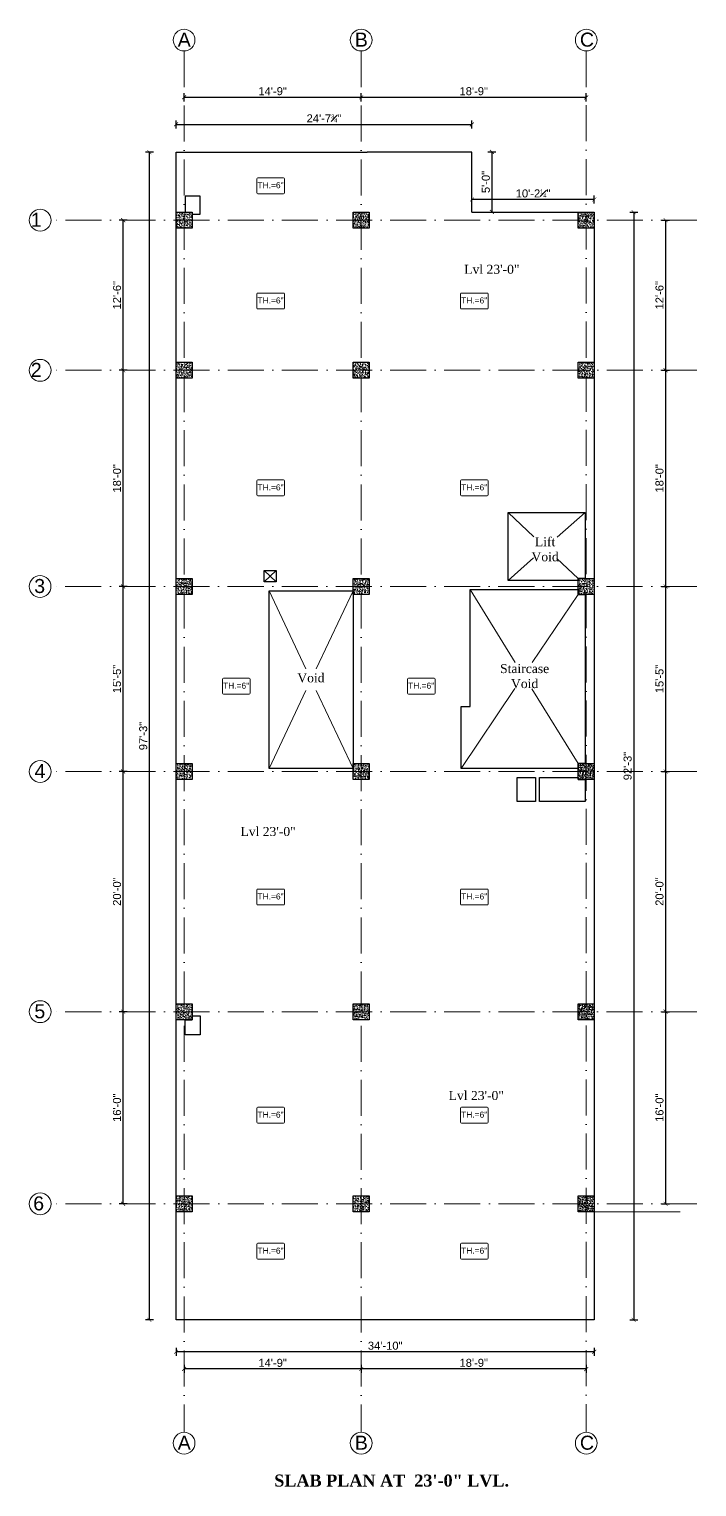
# Model space of a CAD drawing. Header units: inches. Extents: x 10755 to 33653, y -10992 to 10708.
# Drawn here: x 13673 to 14340, y 3463 to 4920 of the extents above; entities that cross this region are included whole.
import ezdxf

# ---------------------------------------------------------------- set-up
doc = ezdxf.new("R2010")
doc.units = ezdxf.units.IN
doc.header["$MEASUREMENT"] = 0
doc.linetypes.add('ACAD_ISO03W100', pattern=[30, 12, -18])
doc.linetypes.add('ACAD_ISO10W100', pattern=[18, 12, -3, 0, -3])
for name, color, linetype, lineweight in [('centerline', 9, 'ACAD_ISO10W100', 5), ('col', 1, 'Continuous', 30), ('dimension center - 8', 134, 'Continuous', 13), ('dimension element- 8', 5, 'Continuous', 13), ('Dimention', 4, 'Continuous', 15), ('DIMINSION', 5, 'Continuous', 15), ('hatch- rcc', 252, 'Continuous', 5), ('hidden', 52, 'ACAD_ISO03W100', 13), ('rcc slab', 14, 'Continuous', 30), ('Text', 150, 'Continuous', 18), ('text-1-8', 6, 'Continuous', 13), ('wall', 1, 'Continuous', 35)]:
    doc.layers.add(name, color=color, linetype=linetype, lineweight=lineweight)
doc.layers.add('T-TEXT', color=230, linetype='Continuous')
doc.layers.get('DIMINSION').off()
doc.styles.get("Standard").update_dxf_attribs({"font": 'arial.ttf'})
doc.styles.add('suren', font='times.ttf', dxfattribs={"height": 4})
doc.styles.add('Times New Roman', font='times.ttf')
doc.styles.add('titles', font='verdana.ttf')
doc.dimstyles.new('S8', dxfattribs={"dimscale": 8, "dimtxt": 1, "dimasz": 0.5, "dimexe": 0.5, "dimexo": 0.5, "dimgap": 0.25, "dimtad": 1, "dimzin": 3, "dimdsep": 46, "dimlunit": 4, "dimtxsty": 'Standard', "dimblk": 'ARCHTICK', "dimcen": 0, "dimclrd": 256, "dimclre": 256, "dimclrt": 6, "dimadec": 0, "dimazin": 0, "dimtfac": 0.5, "dimtix": 1, "dimtmove": 1, "dimatfit": 3, "dimfxl": 0.5, "dimfxlon": 1, "dimfrac": 1, "dimtolj": 1, "dimtzin": 0, "dimarcsym": 1})

# ---------------------------------------------------------------- blocks, each defined once
blk = doc.blocks.new('ETERWEWE')
at = {"layer": 'hatch- rcc', "linetype": 'Continuous', "ltscale": 30}
h = blk.add_hatch(dxfattribs=at)
h.set_pattern_fill('AR-CONC', color=256, scale=0.5, style=0)
h.set_pattern_definition([(50, (0, 0), (3.586300913, -0.313760675), [0.375, -4.125]), (355, (0, 0), (-0.69375667, 3.76096067), [0.3, -3.3]), (100.4514445, (0.299, -0.026), (2.89254423, 3.447199955), [0.31870096, -3.50571056]), (46.1842, (0, 1), (5.33620665, -0.8275964), [0.5625, -6.1875]), (96.6356355, (0.4447, 0.931), (4.67330973, 4.870593), [0.47805171, -5.2585688]), (351.184164, (0, 1), (4.67330973, 4.870593), [0.45, -4.95]), (21, (0.5, 0.75), (2.98453526, -2.013094453), [0.375, -4.125]), (326, (0.5, 0.75), (1.21657666, 3.625750225), [0.3, -3.3]), (71.4514447, (0.7487, 0.5822), (4.20111188, 1.612655764), [0.31870095, -3.50571056]), (37.5, (0, 0), (0.060799277, 1.664469269), [0, -3.26, 0, -3.35, 0, -3.3125]), (7.5, (0, 0), (1.315347687, 1.97205856), [0, -1.91, 0, -3.185, 0, -1.2625]), (327.5, (-1.115, 0), (2.669112181, -0.112774359), [0, -1.25, 0, -3.9, 0, -5.175]), (317.5, (-1.615, 0), (2.915930847, 0.50052491), [0, -1.625, 0, -2.59, 0, -3.675])])
h.paths.add_polyline_path([(159423.2, -3794.6), (159439.2, -3794.6), (159439.2, -3778.6), (159423.2, -3778.6)])
at = {"layer": 'col', "linetype": 'Continuous', "ltscale": 30}
blk.add_lwpolyline([(159423.2, -3794.6), (159423.2, -3778.6), (159439.2, -3778.6), (159439.2, -3794.6), (159423.2, -3794.6)], dxfattribs=at)
blk = doc.blocks.new('wewerrr')
at = {"layer": 'DIMINSION', "linetype": 'Continuous'}
for p in [(16886.6, 33.2), (16886.6, 33.2), (17063.6, 33.2), (17063.6, 33.2), (17288.6, 33.2), (17288.6, 33.2), (16886.6, -116.8), (16886.6, -116.8), (17063.6, -116.8), (17063.6, -116.8), (17288.6, -116.8), (17288.6, -116.8), (16886.6, -332.8), (16886.6, -332.8), (17063.6, -332.8), (17063.6, -332.8), (17288.6, -332.8), (17288.6, -332.8), (16886.6, -517.8), (16886.6, -517.8), (17063.6, -517.8), (17063.6, -517.8), (17288.5, -517.8), (17288.5, -517.8), (16886.6, -757.8), (16886.6, -757.8), (17063.6, -757.8), (17063.6, -757.8), (17288.6, -757.8), (17288.6, -757.8), (16886.6, -949.8), (16886.6, -949.8), (17063.6, -949.8), (17063.6, -949.8), (17288.6, -949.8), (17288.6, -949.8)]:
    blk.add_blockref('ETERWEWE', p, dxfattribs=at)
blk = doc.blocks.new('_ArchTick')
at = {"color": 0, "const_width": 0.15}
blk.add_lwpolyline([(-0.5, -0.5), (0.5, 0.5)], dxfattribs=at)
blk = doc.blocks.new('*D1454')
at = {"layer": 'Defpoints', "color": 0, "transparency": 16777216}
for p in [(14115.2, 4825.1), (13819.5, 4797.3), (14115.2, 4797.3)]:
    blk.add_point(p, dxfattribs=at)
at = {"layer": 'dimension element- 8', "lineweight": -2, "transparency": 16777216}
for p, q in [((13819.5, 4821.1), (13819.5, 4829.1)), ((13819.5, 4825.1), (14115.2, 4825.1)), ((14115.2, 4821.1), (14115.2, 4829.1))]:
    blk.add_line(p, q, dxfattribs=at)
at = {"layer": 'dimension element- 8', "lineweight": -2, "transparency": 16777216, "xscale": 4, "yscale": 4, "zscale": 4, "rotation": 180}
blk.add_blockref('_ArchTick', (13819.5, 4825.1), dxfattribs=at)
at = {"layer": 'dimension element- 8', "lineweight": -2, "transparency": 16777216, "xscale": 4, "yscale": 4, "zscale": 4}
blk.add_blockref('_ArchTick', (14115.2, 4825.1), dxfattribs=at)
at = {"layer": 'dimension element- 8', "color": 6, "transparency": 16777216, "insert": (13967.3, 4831.1), "char_height": 8, "attachment_point": 5}
blk.add_mtext('\\A1;24\'-7{\\H0.500000x;\\S3#4;}"', dxfattribs=at)
blk = doc.blocks.new('*D1455')
at = {"layer": 'Defpoints', "color": 0, "transparency": 16777216}
for p in [(14237.5, 4737.3), (14237.5, 3630.3), (14276.9, 3630.3)]:
    blk.add_point(p, dxfattribs=at)
at = {"layer": 'dimension element- 8', "lineweight": -2, "transparency": 16777216}
for p, q in [((14272.9, 4737.3), (14280.9, 4737.3)), ((14276.9, 4737.3), (14276.9, 3630.3)), ((14272.9, 3630.3), (14280.9, 3630.3))]:
    blk.add_line(p, q, dxfattribs=at)
at = {"layer": 'dimension element- 8', "lineweight": -2, "transparency": 16777216, "xscale": 4, "yscale": 4, "zscale": 4}
for p, rotation in [((14276.9, 4737.3), 90), ((14276.9, 3630.3), 270)]:
    blk.add_blockref('_ArchTick', p, dxfattribs=dict(at, rotation=rotation))
at = {"layer": 'dimension element- 8', "color": 6, "transparency": 16777216, "insert": (14270.8, 4183.8), "char_height": 8, "attachment_point": 5, "rotation": 90}
blk.add_mtext('\\A1;92\'-3"', dxfattribs=at)
blk = doc.blocks.new('*D1456')
at = {"layer": 'Defpoints', "color": 0, "transparency": 16777216}
for p in [(14237.5, 3642.3), (13819.5, 3630.3), (13819.5, 3598.4)]:
    blk.add_point(p, dxfattribs=at)
at = {"layer": 'dimension element- 8', "lineweight": -2, "transparency": 16777216}
for p, q in [((13819.5, 3602.4), (13819.5, 3594.4)), ((14237.5, 3602.4), (14237.5, 3594.4)), ((14237.5, 3598.4), (13819.5, 3598.4))]:
    blk.add_line(p, q, dxfattribs=at)
at = {"layer": 'dimension element- 8', "lineweight": -2, "transparency": 16777216, "xscale": 4, "yscale": 4, "zscale": 4, "rotation": 180}
blk.add_blockref('_ArchTick', (13819.5, 3598.4), dxfattribs=at)
at = {"layer": 'dimension element- 8', "lineweight": -2, "transparency": 16777216, "xscale": 4, "yscale": 4, "zscale": 4}
blk.add_blockref('_ArchTick', (14237.5, 3598.4), dxfattribs=at)
at = {"layer": 'dimension element- 8', "color": 6, "transparency": 16777216, "insert": (14028.5, 3604.4), "char_height": 8, "attachment_point": 5}
blk.add_mtext('\\A1;34\'-10"', dxfattribs=at)
blk = doc.blocks.new('*D1457')
at = {"layer": 'Defpoints', "color": 0, "transparency": 16777216}
for p in [(13792.8, 4797.3), (13819.5, 4797.3), (13819.5, 3630.3)]:
    blk.add_point(p, dxfattribs=at)
at = {"layer": 'dimension element- 8', "lineweight": -2, "transparency": 16777216}
for p, q in [((13796.8, 4797.3), (13788.8, 4797.3)), ((13792.8, 3630.3), (13792.8, 4797.3)), ((13796.8, 3630.3), (13788.8, 3630.3))]:
    blk.add_line(p, q, dxfattribs=at)
at = {"layer": 'dimension element- 8', "lineweight": -2, "transparency": 16777216, "xscale": 4, "yscale": 4, "zscale": 4}
for p, rotation in [((13792.8, 4797.3), 90), ((13792.8, 3630.3), 270)]:
    blk.add_blockref('_ArchTick', p, dxfattribs=dict(at, rotation=rotation))
at = {"layer": 'dimension element- 8', "color": 6, "transparency": 16777216, "insert": (13786.7, 4213.8), "char_height": 8, "attachment_point": 5, "rotation": 90}
blk.add_mtext('\\A1;97\'-3"', dxfattribs=at)
blk = doc.blocks.new('*D1725')
at = {"layer": 'Defpoints', "color": 0, "transparency": 16777216}
for p in [(14266.5, 4729.3), (14266.5, 4579.3), (14308.8, 4579.3)]:
    blk.add_point(p, dxfattribs=at)
at = {"layer": 'dimension center - 8', "lineweight": -2, "transparency": 16777216}
for p, q in [((14304.8, 4729.3), (14312.8, 4729.3)), ((14308.8, 4729.3), (14308.8, 4579.3)), ((14304.8, 4579.3), (14312.8, 4579.3))]:
    blk.add_line(p, q, dxfattribs=at)
at = {"layer": 'dimension center - 8', "lineweight": -2, "transparency": 16777216, "xscale": 4, "yscale": 4, "zscale": 4}
for p, rotation in [((14308.8, 4729.3), 90), ((14308.8, 4579.3), 270)]:
    blk.add_blockref('_ArchTick', p, dxfattribs=dict(at, rotation=rotation))
at = {"layer": 'dimension center - 8', "color": 6, "transparency": 16777216, "insert": (14302.7, 4654.3), "char_height": 8, "attachment_point": 5, "rotation": 90}
blk.add_mtext('\\A1;12\'-6"', dxfattribs=at)
blk = doc.blocks.new('*D1721')
at = {"layer": 'Defpoints', "color": 0, "transparency": 16777216}
for p in [(14266.5, 4579.3), (14259.7, 4363.3), (14308.8, 4363.3)]:
    blk.add_point(p, dxfattribs=at)
at = {"layer": 'dimension center - 8', "lineweight": -2, "transparency": 16777216}
for p, q in [((14304.8, 4579.3), (14312.8, 4579.3)), ((14308.8, 4579.3), (14308.8, 4363.3)), ((14304.8, 4363.3), (14312.8, 4363.3))]:
    blk.add_line(p, q, dxfattribs=at)
at = {"layer": 'dimension center - 8', "lineweight": -2, "transparency": 16777216, "xscale": 4, "yscale": 4, "zscale": 4}
for p, rotation in [((14308.8, 4579.3), 90), ((14308.8, 4363.3), 270)]:
    blk.add_blockref('_ArchTick', p, dxfattribs=dict(at, rotation=rotation))
at = {"layer": 'dimension center - 8', "color": 6, "transparency": 16777216, "insert": (14302.7, 4471.3), "char_height": 8, "attachment_point": 5, "rotation": 90}
blk.add_mtext('\\A1;18\'-0"', dxfattribs=at)
blk = doc.blocks.new('*D1722')
at = {"layer": 'Defpoints', "color": 0, "transparency": 16777216}
for p in [(14259.7, 4363.3), (14261.1, 4178.3), (14308.8, 4178.3)]:
    blk.add_point(p, dxfattribs=at)
at = {"layer": 'dimension center - 8', "lineweight": -2, "transparency": 16777216}
for p, q in [((14304.8, 4363.3), (14312.8, 4363.3)), ((14308.8, 4363.3), (14308.8, 4178.3)), ((14304.8, 4178.3), (14312.8, 4178.3))]:
    blk.add_line(p, q, dxfattribs=at)
at = {"layer": 'dimension center - 8', "lineweight": -2, "transparency": 16777216, "xscale": 4, "yscale": 4, "zscale": 4}
for p, rotation in [((14308.8, 4363.3), 90), ((14308.8, 4178.3), 270)]:
    blk.add_blockref('_ArchTick', p, dxfattribs=dict(at, rotation=rotation))
at = {"layer": 'dimension center - 8', "color": 6, "transparency": 16777216, "insert": (14302.7, 4270.8), "char_height": 8, "attachment_point": 5, "rotation": 90}
blk.add_mtext('\\A1;15\'-5"', dxfattribs=at)
blk = doc.blocks.new('*D1723')
at = {"layer": 'Defpoints', "color": 0, "transparency": 16777216}
for p in [(14261.1, 4178.3), (14260.7, 3938.3), (14308.8, 3938.3)]:
    blk.add_point(p, dxfattribs=at)
at = {"layer": 'dimension center - 8', "lineweight": -2, "transparency": 16777216}
for p, q in [((14304.8, 4178.3), (14312.8, 4178.3)), ((14308.8, 4178.3), (14308.8, 3938.3)), ((14304.8, 3938.3), (14312.8, 3938.3))]:
    blk.add_line(p, q, dxfattribs=at)
at = {"layer": 'dimension center - 8', "lineweight": -2, "transparency": 16777216, "xscale": 4, "yscale": 4, "zscale": 4}
for p, rotation in [((14308.8, 4178.3), 90), ((14308.8, 3938.3), 270)]:
    blk.add_blockref('_ArchTick', p, dxfattribs=dict(at, rotation=rotation))
at = {"layer": 'dimension center - 8', "color": 6, "transparency": 16777216, "insert": (14302.7, 4058.3), "char_height": 8, "attachment_point": 5, "rotation": 90}
blk.add_mtext('\\A1;20\'-0"', dxfattribs=at)
blk = doc.blocks.new('*D1724')
at = {"layer": 'Defpoints', "color": 0, "transparency": 16777216}
for p in [(14260.7, 3938.3), (14260.7, 3746.3), (14308.8, 3746.3)]:
    blk.add_point(p, dxfattribs=at)
at = {"layer": 'dimension center - 8', "lineweight": -2, "transparency": 16777216}
for p, q in [((14304.8, 3938.3), (14312.8, 3938.3)), ((14308.8, 3938.3), (14308.8, 3746.3)), ((14304.8, 3746.3), (14312.8, 3746.3))]:
    blk.add_line(p, q, dxfattribs=at)
at = {"layer": 'dimension center - 8', "lineweight": -2, "transparency": 16777216, "xscale": 4, "yscale": 4, "zscale": 4}
for p, rotation in [((14308.8, 3938.3), 90), ((14308.8, 3746.3), 270)]:
    blk.add_blockref('_ArchTick', p, dxfattribs=dict(at, rotation=rotation))
at = {"layer": 'dimension center - 8', "color": 6, "transparency": 16777216, "insert": (14302.7, 3842.3), "char_height": 8, "attachment_point": 5, "rotation": 90}
blk.add_mtext('\\A1;16\'-0"', dxfattribs=at)
blk = doc.blocks.new('*D1751')
at = {"layer": 'Defpoints', "color": 0, "transparency": 16777216}
for p in [(13766.6, 3938.3), (13809.5, 3938.3), (13809.5, 3746.3)]:
    blk.add_point(p, dxfattribs=at)
at = {"layer": 'dimension center - 8', "lineweight": -2, "transparency": 16777216}
for p, q in [((13770.6, 3938.3), (13762.6, 3938.3)), ((13766.6, 3746.3), (13766.6, 3938.3)), ((13770.6, 3746.3), (13762.6, 3746.3))]:
    blk.add_line(p, q, dxfattribs=at)
at = {"layer": 'dimension center - 8', "lineweight": -2, "transparency": 16777216, "xscale": 4, "yscale": 4, "zscale": 4}
for p, rotation in [((13766.6, 3938.3), 90), ((13766.6, 3746.3), 270)]:
    blk.add_blockref('_ArchTick', p, dxfattribs=dict(at, rotation=rotation))
at = {"layer": 'dimension center - 8', "color": 6, "transparency": 16777216, "insert": (13760.5, 3842.3), "char_height": 8, "attachment_point": 5, "rotation": 90}
blk.add_mtext('\\A1;16\'-0"', dxfattribs=at)
blk = doc.blocks.new('*D1752')
at = {"layer": 'Defpoints', "color": 0, "transparency": 16777216}
for p in [(13766.6, 4178.3), (13809.1, 4178.3), (13809.5, 3938.3)]:
    blk.add_point(p, dxfattribs=at)
at = {"layer": 'dimension center - 8', "lineweight": -2, "transparency": 16777216}
for p, q in [((13770.6, 4178.3), (13762.6, 4178.3)), ((13766.6, 3938.3), (13766.6, 4178.3)), ((13770.6, 3938.3), (13762.6, 3938.3))]:
    blk.add_line(p, q, dxfattribs=at)
at = {"layer": 'dimension center - 8', "lineweight": -2, "transparency": 16777216, "xscale": 4, "yscale": 4, "zscale": 4}
for p, rotation in [((13766.6, 4178.3), 90), ((13766.6, 3938.3), 270)]:
    blk.add_blockref('_ArchTick', p, dxfattribs=dict(at, rotation=rotation))
at = {"layer": 'dimension center - 8', "color": 6, "transparency": 16777216, "insert": (13760.5, 4058.3), "char_height": 8, "attachment_point": 5, "rotation": 90}
blk.add_mtext('\\A1;20\'-0"', dxfattribs=at)
blk = doc.blocks.new('*D1753')
at = {"layer": 'Defpoints', "color": 0, "transparency": 16777216}
for p in [(13766.6, 4363.3), (13809.2, 4363.3), (13809.1, 4178.3)]:
    blk.add_point(p, dxfattribs=at)
at = {"layer": 'dimension center - 8', "lineweight": -2, "transparency": 16777216}
for p, q in [((13770.6, 4363.3), (13762.6, 4363.3)), ((13766.6, 4178.3), (13766.6, 4363.3)), ((13770.6, 4178.3), (13762.6, 4178.3))]:
    blk.add_line(p, q, dxfattribs=at)
at = {"layer": 'dimension center - 8', "lineweight": -2, "transparency": 16777216, "xscale": 4, "yscale": 4, "zscale": 4}
for p, rotation in [((13766.6, 4363.3), 90), ((13766.6, 4178.3), 270)]:
    blk.add_blockref('_ArchTick', p, dxfattribs=dict(at, rotation=rotation))
at = {"layer": 'dimension center - 8', "color": 6, "transparency": 16777216, "insert": (13760.5, 4270.8), "char_height": 8, "attachment_point": 5, "rotation": 90}
blk.add_mtext('\\A1;15\'-5"', dxfattribs=at)
blk = doc.blocks.new('*D1754')
at = {"layer": 'Defpoints', "color": 0, "transparency": 16777216}
for p in [(13766.6, 4579.3), (13810.3, 4579.3), (13809.2, 4363.3)]:
    blk.add_point(p, dxfattribs=at)
at = {"layer": 'dimension center - 8', "lineweight": -2, "transparency": 16777216}
for p, q in [((13770.6, 4579.3), (13762.6, 4579.3)), ((13766.6, 4363.3), (13766.6, 4579.3)), ((13770.6, 4363.3), (13762.6, 4363.3))]:
    blk.add_line(p, q, dxfattribs=at)
at = {"layer": 'dimension center - 8', "lineweight": -2, "transparency": 16777216, "xscale": 4, "yscale": 4, "zscale": 4}
for p, rotation in [((13766.6, 4579.3), 90), ((13766.6, 4363.3), 270)]:
    blk.add_blockref('_ArchTick', p, dxfattribs=dict(at, rotation=rotation))
at = {"layer": 'dimension center - 8', "color": 6, "transparency": 16777216, "insert": (13760.5, 4471.3), "char_height": 8, "attachment_point": 5, "rotation": 90}
blk.add_mtext('\\A1;18\'-0"', dxfattribs=at)
blk = doc.blocks.new('*D1755')
at = {"layer": 'Defpoints', "color": 0, "transparency": 16777216}
for p in [(13766.6, 4729.3), (13810.7, 4729.3), (13810.3, 4579.3)]:
    blk.add_point(p, dxfattribs=at)
at = {"layer": 'dimension center - 8', "lineweight": -2, "transparency": 16777216}
for p, q in [((13770.6, 4729.3), (13762.6, 4729.3)), ((13766.6, 4579.3), (13766.6, 4729.3)), ((13770.6, 4579.3), (13762.6, 4579.3))]:
    blk.add_line(p, q, dxfattribs=at)
at = {"layer": 'dimension center - 8', "lineweight": -2, "transparency": 16777216, "xscale": 4, "yscale": 4, "zscale": 4}
for p, rotation in [((13766.6, 4729.3), 90), ((13766.6, 4579.3), 270)]:
    blk.add_blockref('_ArchTick', p, dxfattribs=dict(at, rotation=rotation))
at = {"layer": 'dimension center - 8', "color": 6, "transparency": 16777216, "insert": (13760.5, 4654.3), "char_height": 8, "attachment_point": 5, "rotation": 90}
blk.add_mtext('\\A1;12\'-6"', dxfattribs=at)
blk = doc.blocks.new('*D1776')
at = {"layer": 'Defpoints', "color": 0, "transparency": 16777216}
for p in [(14004.5, 4852.1), (14004.5, 4795.5), (14229.5, 4795.5)]:
    blk.add_point(p, dxfattribs=at)
at = {"layer": 'dimension center - 8', "lineweight": -2, "transparency": 16777216}
for p, q in [((14004.5, 4848.1), (14004.5, 4856.1)), ((14229.5, 4852.1), (14004.5, 4852.1)), ((14229.5, 4848.1), (14229.5, 4856.1))]:
    blk.add_line(p, q, dxfattribs=at)
at = {"layer": 'dimension center - 8', "lineweight": -2, "transparency": 16777216, "xscale": 4, "yscale": 4, "zscale": 4, "rotation": 180}
blk.add_blockref('_ArchTick', (14004.5, 4852.1), dxfattribs=at)
at = {"layer": 'dimension center - 8', "lineweight": -2, "transparency": 16777216, "xscale": 4, "yscale": 4, "zscale": 4}
blk.add_blockref('_ArchTick', (14229.5, 4852.1), dxfattribs=at)
at = {"layer": 'dimension center - 8', "color": 6, "transparency": 16777216, "insert": (14117, 4858.2), "char_height": 8, "attachment_point": 5}
blk.add_mtext('\\A1;18\'-9"', dxfattribs=at)
blk = doc.blocks.new('*D1777')
at = {"layer": 'Defpoints', "color": 0, "transparency": 16777216}
for p in [(13827.5, 4852.1), (13827.5, 4795.5), (14004.5, 4795.5)]:
    blk.add_point(p, dxfattribs=at)
at = {"layer": 'dimension center - 8', "lineweight": -2, "transparency": 16777216}
for p, q in [((13827.5, 4848.1), (13827.5, 4856.1)), ((14004.5, 4852.1), (13827.5, 4852.1)), ((14004.5, 4848.1), (14004.5, 4856.1))]:
    blk.add_line(p, q, dxfattribs=at)
at = {"layer": 'dimension center - 8', "lineweight": -2, "transparency": 16777216, "xscale": 4, "yscale": 4, "zscale": 4, "rotation": 180}
blk.add_blockref('_ArchTick', (13827.5, 4852.1), dxfattribs=at)
at = {"layer": 'dimension center - 8', "lineweight": -2, "transparency": 16777216, "xscale": 4, "yscale": 4, "zscale": 4}
blk.add_blockref('_ArchTick', (14004.5, 4852.1), dxfattribs=at)
at = {"layer": 'dimension center - 8', "color": 6, "transparency": 16777216, "insert": (13916, 4858.2), "char_height": 8, "attachment_point": 5}
blk.add_mtext('\\A1;14\'-9"', dxfattribs=at)
blk = doc.blocks.new('*D1788')
at = {"layer": 'Defpoints', "color": 0, "transparency": 16777216}
for p in [(14004.5, 3625.7), (14229.5, 3625.7), (14004.5, 3581.2)]:
    blk.add_point(p, dxfattribs=at)
at = {"layer": 'dimension center - 8', "lineweight": -2, "transparency": 16777216}
for p, q in [((14004.5, 3585.2), (14004.5, 3577.2)), ((14229.5, 3585.2), (14229.5, 3577.2)), ((14229.5, 3581.2), (14004.5, 3581.2))]:
    blk.add_line(p, q, dxfattribs=at)
at = {"layer": 'dimension center - 8', "lineweight": -2, "transparency": 16777216, "xscale": 4, "yscale": 4, "zscale": 4, "rotation": 180}
blk.add_blockref('_ArchTick', (14004.5, 3581.2), dxfattribs=at)
at = {"layer": 'dimension center - 8', "lineweight": -2, "transparency": 16777216, "xscale": 4, "yscale": 4, "zscale": 4}
blk.add_blockref('_ArchTick', (14229.5, 3581.2), dxfattribs=at)
at = {"layer": 'dimension center - 8', "color": 6, "transparency": 16777216, "insert": (14117, 3587.3), "char_height": 8, "attachment_point": 5}
blk.add_mtext('\\A1;18\'-9"', dxfattribs=at)
blk = doc.blocks.new('*D1789')
at = {"layer": 'Defpoints', "color": 0, "transparency": 16777216}
for p in [(13827.5, 3622.4), (14004.5, 3625.7), (13827.5, 3581.2)]:
    blk.add_point(p, dxfattribs=at)
at = {"layer": 'dimension center - 8', "lineweight": -2, "transparency": 16777216}
for p, q in [((13827.5, 3585.2), (13827.5, 3577.2)), ((14004.5, 3585.2), (14004.5, 3577.2)), ((14004.5, 3581.2), (13827.5, 3581.2))]:
    blk.add_line(p, q, dxfattribs=at)
at = {"layer": 'dimension center - 8', "lineweight": -2, "transparency": 16777216, "xscale": 4, "yscale": 4, "zscale": 4, "rotation": 180}
blk.add_blockref('_ArchTick', (13827.5, 3581.2), dxfattribs=at)
at = {"layer": 'dimension center - 8', "lineweight": -2, "transparency": 16777216, "xscale": 4, "yscale": 4, "zscale": 4}
blk.add_blockref('_ArchTick', (14004.5, 3581.2), dxfattribs=at)
at = {"layer": 'dimension center - 8', "color": 6, "transparency": 16777216, "insert": (13916, 3587.3), "char_height": 8, "attachment_point": 5}
blk.add_mtext('\\A1;14\'-9"', dxfattribs=at)
blk = doc.blocks.new('*D1914')
at = {"layer": 'Defpoints', "color": 0, "transparency": 16777216}
for p in [(14115.2, 4797.5), (14115.2, 4737.5), (14135.2, 4737.5)]:
    blk.add_point(p, dxfattribs=at)
at = {"layer": 'dimension element- 8', "lineweight": -2, "transparency": 16777216}
for p, q in [((14131.2, 4797.5), (14139.2, 4797.5)), ((14135.2, 4797.5), (14135.2, 4737.5)), ((14131.2, 4737.5), (14139.2, 4737.5))]:
    blk.add_line(p, q, dxfattribs=at)
at = {"layer": 'dimension element- 8', "lineweight": -2, "transparency": 16777216, "xscale": 4, "yscale": 4, "zscale": 4}
for p, rotation in [((14135.2, 4797.5), 90), ((14135.2, 4737.5), 270)]:
    blk.add_blockref('_ArchTick', p, dxfattribs=dict(at, rotation=rotation))
at = {"layer": 'dimension element- 8', "color": 6, "transparency": 16777216, "insert": (14129.1, 4767.5), "char_height": 8, "attachment_point": 5, "rotation": 90}
blk.add_mtext('\\A1;5\'-0"', dxfattribs=at)
blk = doc.blocks.new('*D1915')
at = {"layer": 'Defpoints', "color": 0, "transparency": 16777216}
for p in [(14115.2, 4749.9), (14115.2, 4737.5), (14237.5, 4737.5)]:
    blk.add_point(p, dxfattribs=at)
at = {"layer": 'dimension element- 8', "lineweight": -2, "transparency": 16777216}
for p, q in [((14115.2, 4745.9), (14115.2, 4753.9)), ((14237.5, 4749.9), (14115.2, 4749.9)), ((14237.5, 4745.9), (14237.5, 4753.9))]:
    blk.add_line(p, q, dxfattribs=at)
at = {"layer": 'dimension element- 8', "lineweight": -2, "transparency": 16777216, "xscale": 4, "yscale": 4, "zscale": 4, "rotation": 180}
blk.add_blockref('_ArchTick', (14115.2, 4749.9), dxfattribs=at)
at = {"layer": 'dimension element- 8', "lineweight": -2, "transparency": 16777216, "xscale": 4, "yscale": 4, "zscale": 4}
blk.add_blockref('_ArchTick', (14237.5, 4749.9), dxfattribs=at)
at = {"layer": 'dimension element- 8', "color": 6, "transparency": 16777216, "insert": (14176.3, 4756), "char_height": 8, "attachment_point": 5}
blk.add_mtext('\\A1;10\'-2{\\H0.500000x;\\S1#4;}"', dxfattribs=at)

msp = doc.modelspace()

# ---------------------------------------------------------------- linework, layer by layer
at = {"layer": 'centerline', "ltscale": 3}
for p, q in [((13827.517, 4898.1), (13827.517, 3518.002)), ((14004.517, 4898.1), (14004.517, 3518.002)), ((14229.465, 4898.417), (14229.465, 3518.002)), ((14339.977, 4729.274), (13694.624, 4729.274)), ((14339.975, 4579.274), (13694.623, 4579.274)), ((14339.862, 4363.274), (13694.509, 4363.274)), ((14339.975, 4178.274), (13694.623, 4178.274)), ((14339.93, 3938.274), (13694.577, 3938.274)), ((14339.975, 3746.274), (13694.623, 3746.274))]:
    msp.add_line(p, q, dxfattribs=at)
at = {"layer": 'centerline', "linetype": 'Continuous'}
for centre in [(13827.517, 4909.329), (14004.517, 4909.329), (14229.465, 4909.329), (13683.713, 4729.274), (13683.711, 4579.274), (13683.597, 4363.274), (13683.711, 4178.274), (13683.665, 3938.274), (13683.711, 3746.274), (13827.517, 3507.09), (14004.517, 3507.09), (14229.465, 3507.09)]:
    msp.add_circle(centre, 10.912, dxfattribs=at)
at = {"layer": 'dimension center - 8'}
for p, q in [((14151.377, 4437.126), (14177.208, 4412.857)), ((14200.416, 4412.486), (14228.377, 4437.126)), ((14151.377, 4369.274), (14176.871, 4391.739)), ((14200.078, 4391.368), (14221.465, 4371.274)), ((13907.471, 4379.274), (13919.471, 4367.774)), ((13919.471, 4379.274), (13907.471, 4367.774)), ((13912.478, 4358.774), (13949.333, 4280.938)), ((13959.663, 4280.938), (13996.517, 4358.774)), ((14113.293, 4360.274), (14158.558, 4287.411)), ((14175.555, 4287.098), (14221.465, 4355.274)), ((13912.478, 4181.287), (13949.333, 4259.122)), ((13959.663, 4259.122), (13996.517, 4181.287)), ((14104.293, 4181.274), (14158.075, 4261.14)), ((14175.072, 4260.828), (14221.386, 4186.274))]:
    msp.add_line(p, q, dxfattribs=at)
at = {"layer": 'Dimention'}
msp.add_line((14237.465, 3738.274), (14323.403, 3738.274), dxfattribs=at)
at = {"layer": 'hidden', "linetype": 'Continuous'}
for points in [[(13901.244, 4771.704), (13926.965, 4771.704, -0.41421356), (13927.965, 4770.704), (13927.965, 4756.751, -0.41421356), (13926.965, 4755.751), (13901.244, 4755.751, -0.41421356), (13900.244, 4756.751), (13900.244, 4770.704, -0.41421356)], [(13901.244, 4656.52), (13926.965, 4656.52, -0.41421356), (13927.965, 4655.52), (13927.965, 4641.566, -0.41421356), (13926.965, 4640.566), (13901.244, 4640.566, -0.41421356), (13900.244, 4641.566), (13900.244, 4655.52, -0.41421356)], [(14104.767, 4656.52), (14130.488, 4656.52, -0.41421356), (14131.488, 4655.52), (14131.488, 4641.566, -0.41421356), (14130.488, 4640.566), (14104.767, 4640.566, -0.41421356), (14103.767, 4641.566), (14103.767, 4655.52, -0.41421356)], [(13901.244, 4469.674), (13926.965, 4469.674, -0.41421356), (13927.965, 4468.674), (13927.965, 4454.721, -0.41421356), (13926.965, 4453.721), (13901.244, 4453.721, -0.41421356), (13900.244, 4454.721), (13900.244, 4468.674, -0.41421356)], [(14104.767, 4469.674), (14130.488, 4469.674, -0.41421356), (14131.488, 4468.674), (14131.488, 4454.721, -0.41421356), (14130.488, 4453.721), (14104.767, 4453.721, -0.41421356), (14103.767, 4454.721), (14103.767, 4468.674, -0.41421356)], [(13866.817, 4271.53), (13892.538, 4271.53, -0.41421356), (13893.538, 4270.53), (13893.538, 4256.577, -0.41421356), (13892.538, 4255.577), (13866.817, 4255.577, -0.41421356), (13865.817, 4256.577), (13865.817, 4270.53, -0.41421356)], [(14051.782, 4271.53), (14077.503, 4271.53, -0.41421356), (14078.503, 4270.53), (14078.503, 4256.577, -0.41421356), (14077.503, 4255.577), (14051.782, 4255.577, -0.41421356), (14050.782, 4256.577), (14050.782, 4270.53, -0.41421356)], [(13901.244, 4060.86), (13926.965, 4060.86, -0.41421356), (13927.965, 4059.86), (13927.965, 4045.907, -0.41421356), (13926.965, 4044.907), (13901.244, 4044.907, -0.41421356), (13900.244, 4045.907), (13900.244, 4059.86, -0.41421356)], [(14104.767, 4060.86), (14130.488, 4060.86, -0.41421356), (14131.488, 4059.86), (14131.488, 4045.907, -0.41421356), (14130.488, 4044.907), (14104.767, 4044.907, -0.41421356), (14103.767, 4045.907), (14103.767, 4059.86, -0.41421356)], [(13901.244, 3842.825), (13926.965, 3842.825, -0.41421356), (13927.965, 3841.825), (13927.965, 3827.872, -0.41421356), (13926.965, 3826.872), (13901.244, 3826.872, -0.41421356), (13900.244, 3827.872), (13900.244, 3841.825, -0.41421356)], [(14104.767, 3842.825), (14130.488, 3842.825, -0.41421356), (14131.488, 3841.825), (14131.488, 3827.872, -0.41421356), (14130.488, 3826.872), (14104.767, 3826.872, -0.41421356), (14103.767, 3827.872), (14103.767, 3841.825, -0.41421356)], [(13901.244, 3706.901), (13926.965, 3706.901, -0.41421356), (13927.965, 3705.901), (13927.965, 3691.948, -0.41421356), (13926.965, 3690.948), (13901.244, 3690.948, -0.41421356), (13900.244, 3691.948), (13900.244, 3705.901, -0.41421356)], [(14104.767, 3706.901), (14130.488, 3706.901, -0.41421356), (14131.488, 3705.901), (14131.488, 3691.948, -0.41421356), (14130.488, 3690.948), (14104.767, 3690.948, -0.41421356), (14103.767, 3691.948), (14103.767, 3705.901, -0.41421356)]]:
    msp.add_lwpolyline(points, format="xyb", close=True, dxfattribs=at)
at = {"layer": 'rcc slab'}
for points in [[(13819.517, 4797.274), (14010.517, 4797.274)], [(14115.189, 4737.274), (14237.094, 4737.274), (14237.466, 4737.274), (14237.466, 3630.274), (13819.517, 3630.274), (13819.517, 4797.274)], [(14115.189, 4737.274), (14115.175, 4797.274), (14010.519, 4797.274)], [(13843.517, 4735.274), (13843.517, 4753.274), (13828.517, 4753.274), (13828.517, 4737.274), (13835.519, 4737.274), (13835.519, 4735.274), (13843.517, 4735.274)], [(14010.517, 4737.274), (14010.517, 4737.274), (14012.519, 4737.274)], [(14221.465, 4369.274), (14151.377, 4369.274), (14151.377, 4437.126), (14228.377, 4437.126), (14228.377, 4371.274), (14221.465, 4371.274), (14221.465, 4369.274)], [(14221.465, 4360.274), (14221.465, 4355.274), (14228.357, 4355.274), (14228.386, 4186.272), (14221.386, 4186.272), (14221.386, 4181.274), (14104.293, 4181.274), (14104.293, 4243.274), (14113.301, 4243.274), (14113.293, 4360.274), (14221.465, 4360.275)], [(14221.386, 4172.274), (14221.386, 4170.274), (14228.307, 4170.274), (14228.307, 4148.274), (14182.567, 4148.274), (14182.567, 4172.27), (14221.386, 4172.27)], [(13835.517, 3934.274), (13843.517, 3934.274), (13843.517, 3915.274), (13828.517, 3915.274), (13828.517, 3930.274), (13835.517, 3930.274), (13835.517, 3934.274)]]:
    msp.add_lwpolyline(points, dxfattribs=at)
for points in [[(13907.471, 4379.274), (13919.471, 4379.274), (13919.471, 4367.774), (13907.471, 4367.774)], [(13996.517, 4181.287), (13912.478, 4181.287), (13912.478, 4358.774), (13996.517, 4358.774)], [(14160.567, 4172.273), (14178.567, 4172.273), (14178.567, 4148.274), (14160.567, 4148.274)]]:
    msp.add_lwpolyline(points, close=True, dxfattribs=at)

# ---------------------------------------------------------------- block references
at = {"layer": 'wall', "linetype": 'Continuous'}
msp.add_blockref('wewerrr', (-162490.331, 8482.67), dxfattribs=at)

# ---------------------------------------------------------------- texts
at = {"layer": 'T-TEXT', "ltscale": 100, "char_height": 14, "width": 12.94397, "style": 'suren'}
for s, insert, attachment_point in [('{\\fArial|b0|i0|c0|p34;A}', (13821.159, 4916.767), 1), ('{\\fArial|b0|i0|c0|p34;B}', (13998.159, 4916.767), 1), ('{\\fArial|b0|i0|c0|p34;C}', (14223.107, 4916.767), 1), ('{\\fArial|b0|i0|c0|p34;1}', (13685.199, 4736.712), 3), ('{\\fArial|b0|i0|c0|p34;2}', (13685.197, 4586.712), 3), ('{\\fArial|b0|i0|c0|p34;3}', (13688.64, 4370.712), 3), ('{\\fArial|b0|i0|c0|p34;4}', (13688.954, 4185.712), 3), ('{\\fArial|b0|i0|c0|p34;5}', (13688.768, 3945.712), 3), ('{\\fArial|b0|i0|c0|p34;6}', (13687.61, 3753.712), 3), ('{\\fArial|b0|i0|c0|p34;A}', (13821.159, 3514.528), 1), ('{\\fArial|b0|i0|c0|p34;B}', (13998.159, 3514.528), 1), ('{\\fArial|b0|i0|c0|p34;C}', (14223.107, 3514.528), 1)]:
    msp.add_mtext(s, dxfattribs=dict(at, insert=insert, attachment_point=attachment_point))
at = {"layer": 'Text', "char_height": 6, "width": 11.82801, "attachment_point": 8}
for insert in [(13913.934, 4761.203), (13913.934, 4646.018), (14117.457, 4646.018), (13913.934, 4459.173), (14117.457, 4459.173), (13879.507, 4261.028), (14064.473, 4261.028), (13913.934, 4050.359), (14117.457, 4050.359), (13913.934, 3832.323), (14117.457, 3832.323), (13913.934, 3696.4), (14117.457, 3696.4)]:
    msp.add_mtext('\\A1;TH.=6"', dxfattribs=dict(at, insert=insert))
at = {"layer": 'text-1-8', "char_height": 9, "width": 312.13211, "attachment_point": 7, "style": 'titles'}
for s, insert in [('{\\fTimes New Roman|b0|i0|c0|p18;Lvl 23\'-0"}', (14107.531, 4675.607)), ('\\pxqc;{\\fTimes New Roman|b0|i0|c0|p18;Lift \\PVoid}', (14032.259, 4388.259)), ('\\pxqc;{\\fTimes New Roman|b0|i0|c0|p18;Staircase \\PVoid}', (14011.794, 4261.478)), ('{\\fTimes New Roman|b0|i0|c0|p18;Void}', (13940.7, 4267.262)), ('{\\fTimes New Roman|b0|i0|c0|p18;Lvl 23\'-0"}', (13883.877, 4113.755)), ('{\\fTimes New Roman|b0|i0|c0|p18;Lvl 23\'-0"}', (14091.957, 3849.875))]:
    msp.add_mtext(s, dxfattribs=dict(at, insert=insert))
at = {"layer": 'text-1-8', "insert": (14203.146, 3475.677), "char_height": 12, "width": 290.03879, "attachment_point": 3, "line_spacing_factor": 0.938532, "style": 'Times New Roman'}
msp.add_mtext('\\pxql;{\\fTimes New Roman|b1|i0|c0|p18; SLAB PLAN AT  23\'-0" LVL.}', dxfattribs=at)

# ---------------------------------------------------------------- dimensions: what is measured, and where the dimension line sits
at = {"layer": 'dimension center - 8'}
for base, p1, p2, picture, middle in [((13827.517, 4852.124), (14004.516, 4795.511), (13827.517, 4795.511), '*D1777', (13916.017, 4858.209)), ((14004.516, 4852.124), (14229.465, 4795.511), (14004.516, 4795.511), '*D1776', (14116.99, 4858.209)), ((13827.517, 3581.229), (14004.517, 3625.736), (13827.517, 3622.42), '*D1789', (13916.017, 3587.313)), ((14004.517, 3581.229), (14229.465, 3625.736), (14004.517, 3625.736), '*D1788', (14116.991, 3587.313))]:
    dim = msp.add_linear_dim(base=base, p1=p1, p2=p2, dimstyle='S8', dxfattribs=at)
    dim.commit()
    dim.dimension.update_dxf_attribs({"geometry": picture, "text_midpoint": middle})
for base, p1, p2, picture, middle in [((13766.551, 4729.274), (13810.345, 4579.274), (13810.693, 4729.274), '*D1755', (13760.466, 4654.274)), ((14308.803, 4579.274), (14266.499, 4729.274), (14266.499, 4579.274), '*D1725', (14302.719, 4654.274)), ((13766.551, 4579.274), (13809.166, 4363.274), (13810.345, 4579.274), '*D1754', (13760.466, 4471.274)), ((14308.803, 4363.274), (14266.499, 4579.274), (14259.731, 4363.274), '*D1721', (14302.719, 4471.274)), ((13766.551, 4363.274), (13809.146, 4178.274), (13809.166, 4363.274), '*D1753', (13760.466, 4270.774)), ((14308.803, 4178.274), (14259.731, 4363.274), (14261.136, 4178.274), '*D1722', (14302.719, 4270.774)), ((13766.551, 4178.274), (13809.46, 3938.274), (13809.146, 4178.274), '*D1752', (13760.466, 4058.274)), ((14308.803, 3938.274), (14261.136, 4178.274), (14260.721, 3938.274), '*D1723', (14302.719, 4058.274)), ((13766.551, 3938.274), (13809.46, 3746.274), (13809.46, 3938.274), '*D1751', (13760.466, 3842.274)), ((14308.803, 3746.274), (14260.721, 3938.274), (14260.745, 3746.274), '*D1724', (14302.719, 3842.274))]:
    dim = msp.add_linear_dim(base=base, p1=p1, p2=p2, angle=90, dimstyle='S8', dxfattribs=at)
    dim.commit()
    dim.dimension.update_dxf_attribs({"geometry": picture, "text_midpoint": middle})
at = {"layer": 'dimension element- 8'}
for base, p1, p2, picture, middle in [((14115.175, 4825.057), (13819.517, 4797.274), (14115.175, 4797.274), '*D1454', (13967.346, 4831.101)), ((14115.189, 4749.947), (14237.466, 4737.48), (14115.189, 4737.452), '*D1915', (14176.328, 4756.032)), ((13819.517, 3598.355), (14237.467, 3642.274), (13819.517, 3630.274), '*D1456', (14028.492, 3604.442))]:
    dim = msp.add_linear_dim(base=base, p1=p1, p2=p2, dimstyle='S8', dxfattribs=at)
    dim.commit()
    dim.dimension.update_dxf_attribs({"geometry": picture, "text_midpoint": middle})
for base, p1, p2, picture, middle in [((13792.771, 4797.274), (13819.517, 3630.274), (13819.517, 4797.274), '*D1457', (13786.684, 4213.774)), ((14135.2217, 4737.4805), (14115.1751, 4797.5045), (14115.1751, 4737.4805), '*D1914', (14129.1371, 4767.4925)), ((14276.852, 3630.274), (14237.467, 4737.274), (14237.467, 3630.274), '*D1455', (14270.764, 4183.774))]:
    dim = msp.add_linear_dim(base=base, p1=p1, p2=p2, angle=90, dimstyle='S8', dxfattribs=at)
    dim.commit()
    dim.dimension.update_dxf_attribs({"geometry": picture, "text_midpoint": middle})

doc.saveas('drawing.dxf')
